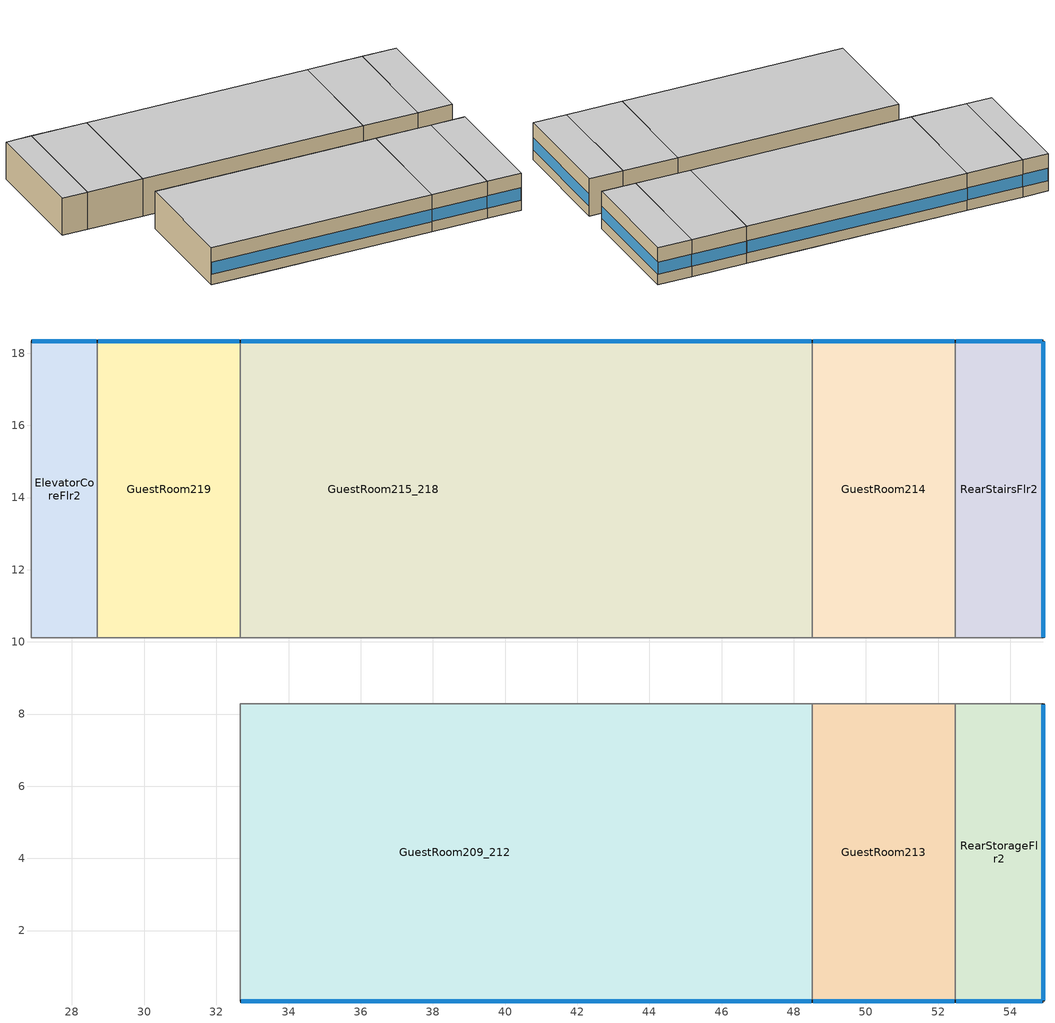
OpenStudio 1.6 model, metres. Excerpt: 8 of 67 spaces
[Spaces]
GuestRoom219
 floor to LaundryRoomFlr1: 32.66,18.34 32.66,10.11 28.7,10.11 28.7,18.34 z3.35
 wall outside: 32.66,18.34 28.7,18.34 z3.35:6.1
 wall to GuestRoom215_218: 32.66,10.11 32.66,18.34 z3.35:6.1
 wall to ElevatorCoreFlr2: 28.7,18.34 28.7,10.11 z3.35:6.1
 wall to CorridorFlr2: 28.7,10.11 32.66,10.11 z3.35:6.1
 window: 32.64,18.34 28.73,18.34 z4.11:5.01
 ceiling to GuestRoom319: 32.66,10.11 32.66,18.34 28.7,18.34 28.7,10.11 z6.1
GuestRoom209_212
 floor to MechanicalRoomFlr1: 40.59,8.28 40.59,0.05 36.62,0.05 36.62,8.28 z3.35
 floor to MeetingRoomFlr1: 36.62,8.28 36.62,0.05 32.66,0.05 32.66,8.28 z3.35
 floor to GuestRoom101: 44.55,8.28 44.55,0.05 40.59,0.05 40.59,8.28 z3.35
 floor to GuestRoom102: 48.51,8.28 48.51,0.05 44.55,0.05 44.55,8.28 z3.35
 wall outside: 32.66,0.05 48.51,0.05 z3.35:6.1
 wall to CorridorFlr2: 48.51,8.28 32.66,8.28 z3.35:6.1
 wall to GuestRoom213: 48.51,0.05 48.51,8.28 z3.35:6.1
 wall to GuestRoom206_208: 32.66,8.28 32.66,0.05 z3.35:6.1
 window: 32.69,0.05 48.49,0.05 z4.11:5.01
 ceiling to GuestRoom309_312: 48.51,0.05 48.51,8.28 32.66,8.28 32.66,0.05 z6.1
GuestRoom215_218
 floor to EmployeeLoungeFlr1: 44.55,18.34 44.55,10.11 40.59,10.11 40.59,18.34 z3.35
 floor to GuestRoom105: 48.51,18.34 48.51,10.11 44.55,10.11 44.55,18.34 z3.35
 floor to LaundryRoomFlr1: 40.59,18.34 40.59,10.11 32.66,10.11 32.66,18.34 z3.35
 wall outside: 48.51,18.34 32.66,18.34 z3.35:6.1
 wall to CorridorFlr2: 32.66,10.11 48.51,10.11 z3.35:6.1
 wall to GuestRoom214: 48.51,10.11 48.51,18.34 z3.35:6.1
 window: 48.49,18.34 32.69,18.34 z4.11:5.01
 ceiling to GuestRoom315_318: 48.51,10.11 48.51,18.34 32.66,18.34 32.66,10.11 z6.1
GuestRoom213
 floor to GuestRoom103: 52.47,8.28 52.47,0.05 48.51,0.05 48.51,8.28 z3.35
 wall outside: 48.51,0.05 52.47,0.05 z3.35:6.1
 wall to RearStorageFlr2: 52.47,0.05 52.47,8.28 z3.35:6.1
 wall to CorridorFlr2: 52.47,8.28 48.51,8.28 z3.35:6.1
 window: 48.54,0.05 52.45,0.05 z4.11:5.01
 ceiling to GuestRoom313: 52.47,0.05 52.47,8.28 48.51,8.28 48.51,0.05 z6.1
RearStairsFlr2
 floor to RearStairsFlr1: 54.91,18.34 54.91,10.11 52.47,10.11 52.47,18.34 z3.35
 wall outside: 54.91,10.11 54.91,18.34 52.47,18.34 z3.35:6.1
 wall to CorridorFlr2: 52.47,10.11 54.91,10.11 z3.35:6.1
 wall to GuestRoom214: 52.47,18.34 52.47,10.11 z3.35:6.1
 window: 54.89,18.34 52.5,18.34 z4.11:5.02; 54.91,10.13 54.91,18.31 z4.11:5.01
 ceiling to RearStairsFlr3: 54.91,10.11 54.91,18.34 52.47,18.34 52.47,10.11 z6.1
GuestRoom214
 floor to GuestRoom104: 52.47,18.34 52.47,10.11 48.51,10.11 48.51,18.34 z3.35
 wall outside: 52.47,18.34 48.51,18.34 z3.35:6.1
 wall to CorridorFlr2: 48.51,10.11 52.47,10.11 z3.35:6.1
 window: 52.45,18.34 48.54,18.34 z4.11:5.01
 ceiling to GuestRoom314: 52.47,10.11 52.47,18.34 48.51,18.34 48.51,10.11 z6.1
RearStorageFlr2
 floor to RearStorageFlr1: 54.91,8.28 54.91,0.05 52.47,0.05 52.47,8.28 z3.35
 wall outside: 52.47,0.05 54.91,0.05 54.91,8.28 z3.35:6.1
 wall to CorridorFlr2: 54.91,8.28 52.47,8.28 z3.35:6.1
 window: 54.91,0.07 54.91,8.25 z4.11:5.01; 52.5,0.05 54.89,0.05 z4.11:5.02
 ceiling to RearStorageFlr3: 54.91,0.05 54.91,8.28 52.47,8.28 52.47,0.05 z6.1
ElevatorCoreFlr2
 floor to ElevatorCoreFlr1: 28.7,18.34 28.7,10.11 26.87,10.11 26.87,18.34 z3.35
 wall outside: 28.7,18.34 26.87,18.34 z3.35:6.1
 wall to CorridorFlr2: 26.87,18.34 26.87,10.11 28.7,10.11 z3.35:6.1
 window: 28.67,18.34 26.9,18.34 z4.11:5.03
 ceiling to ElevatorCoreFlr3: 28.7,10.11 28.7,18.34 26.87,18.34 26.87,10.11 z6.1
[Sizing:Zone] Zone Cooling Design Supply Air Temperature {C}=14; Zone Heating Design Supply Air Temperature {C}=40; Zone Cooling Design Supply Air Humidity Ratio {kg-H2O/kg-air}=0.0085; Zone Heating Design Supply Air Humidity Ratio {kg-H2O/kg-air}=0.008; Cooling Design Air Flow Method=DesignDay; Heating Design Air Flow Method=DesignDay
GuestRoom201 Thermal Zone; FrontStairsFlr1 Thermal Zone; FrontLoungeFlr1 Thermal Zone; FrontOfficeFlr1 Thermal Zone; GuestRoom414 Thermal Zone; GuestRoom102 Thermal Zone; GuestRoom219 Thermal Zone; GuestRoom319 Thermal Zone; GuestRoom215_218 Thermal Zone; CorridorFlr4 Thermal Zone; GuestRoom309_312 Thermal Zone; CorridorFlr2 Thermal Zone; FrontStorageFlr1 Thermal Zone; RearStorageFlr1 Thermal Zone; FrontStairsFlr4 Thermal Zone; GuestRoom301 Thermal Zone; ExerciseCenterFlr1 Thermal Zone; MeetingRoomFlr1 Thermal Zone; GuestRoom320_323 Thermal Zone; LaundryRoomFlr1 Thermal Zone; GuestRoom213 Thermal Zone; FrontStorageFlr3 Thermal Zone; GuestRoom214 Thermal Zone; RearStorageFlr4 Thermal Zone; ElevatorCoreFlr4 Thermal Zone; FrontStorageFlr4 Thermal Zone; RearStairsFlr3 Thermal Zone; RestroomFlr1 Thermal Zone; GuestRoom220_223 Thermal Zone; GuestRoom402_405 Thermal Zone; GuestRoom415_418 Thermal Zone; GuestRoom324 Thermal Zone; CorridorFlr3 Thermal Zone; GuestRoom313 Thermal Zone; GuestRoom224 Thermal Zone; GuestRoom401 Thermal Zone; GuestRoom202_205 Thermal Zone; GuestRoom409_412 Thermal Zone; GuestRoom315_318 Thermal Zone; RearStairsFlr2 Thermal Zone; MechanicalRoomFlr1 Thermal Zone; CorridorFlr1 Thermal Zone; GuestRoom306_308 Thermal Zone; GuestRoom206_208 Thermal Zone; GuestRoom420_423 Thermal Zone; FrontStorageFlr2 Thermal Zone; GuestRoom209_212 Thermal Zone; RearStorageFlr3 Thermal Zone; EmployeeLoungeFlr1 Thermal Zone; GuestRoom314 Thermal Zone; FrontStairsFlr2 Thermal Zone; GuestRoom413 Thermal Zone; FrontStairsFlr3 Thermal Zone; GuestRoom302_305 Thermal Zone; GuestRoom101 Thermal Zone; GuestRoom103 Thermal Zone; RearStairsFlr1 Thermal Zone; RearStorageFlr2 Thermal Zone; GuestRoom419 Thermal Zone; GuestRoom406_408 Thermal Zone; ElevatorCoreFlr1 Thermal Zone; ElevatorCoreFlr2 Thermal Zone; GuestRoom424 Thermal Zone; GuestRoom105 Thermal Zone; GuestRoom104 Thermal Zone; RearStairsFlr4 Thermal Zone; ElevatorCoreFlr3 Thermal Zone
[Schedule:Ruleset]
Name | Default Day Schedule
NECB-A-Occ | Schedule Day 2
NECB-A-Ltg | Schedule Day 3
NECB-A-Equ | Schedule Day 4
NECB-A-Fan | Schedule Day 5
NECB-A-Proc | Schedule Day 6
NECB-A-Clg | Schedule Day 7
NECB-A-Htg | Schedule Day 8
NECB-A-HW | Schedule Day 9
NECB-B-Occ | Schedule Day 10
NECB-B-Ltg | Schedule Day 11
NECB-B-Equ | Schedule Day 12
NECB-B-Fan | Schedule Day 13
NECB-B-Proc | Schedule Day 14
NECB-B-Clg | Schedule Day 15
NECB-B-Htg | Schedule Day 16
NECB-B-HW | Schedule Day 17
NECB-H-Occ | Schedule Day 58
NECB-H-Ltg | Schedule Day 59
NECB-H-Equ | Schedule Day 60
NECB-H-Fan | Schedule Day 61
NECB-H-Proc | Schedule Day 62
NECB-H-Clg | Schedule Day 63
NECB-H-Htg | Schedule Day 64
NECB-H-HW | Schedule Day 65
[Schedule:Day]
Schedule Day 2; wkdNECB-A-Occ 1: 1, 0, 0, 2, 0, 0, 3, 0, 0, 4, 0, 0, 5, 0, 0, 6, 0, 0, 7, 0, 0, 8, 0, 0.1, 9, 0, 0.7, 10, 0, 0.9, 11, 0, 0.9, 12, 0, 0.9, 13, 0, 0.5, 14, 0, 0.5, 15, 0, 0.9, 16, 0, 0.9, 17, 0, 0.9, 18, 0, 0.7, 19, 0, 0.3, 20, 0, 0.1, 21, 0, 0.1, 22, 0, 0.1, 23, 0, 0.1, 24, 0, 0
satNECB-A-Occ 1; sunNECB-A-Occ 1; satNECB-A-Fan 1; sunNECB-A-Fan 1: 1, 0, 0, 2, 0, 0, 3, 0, 0, 4, 0, 0, 5, 0, 0, 6, 0, 0, 7, 0, 0, 8, 0, 0, 9, 0, 0, 10, 0, 0, 11, 0, 0, 12, 0, 0, 13, 0, 0, 14, 0, 0, 15, 0, 0, 16, 0, 0, 17, 0, 0, 18, 0, 0, 19, 0, 0, 20, 0, 0, 21, 0, 0, 22, 0, 0, 23, 0, 0, 24, 0, 0
Schedule Day 3; wkdNECB-A-Ltg 1: 1, 0, 0.05, 2, 0, 0.05, 3, 0, 0.05, 4, 0, 0.05, 5, 0, 0.05, 6, 0, 0.05, 7, 0, 0.05, 8, 0, 0.3, 9, 0, 0.8, 10, 0, 0.9, 11, 0, 0.9, 12, 0, 0.9, 13, 0, 0.9, 14, 0, 0.9, 15, 0, 0.9, 16, 0, 0.9, 17, 0, 0.9, 18, 0, 0.8, 19, 0, 0.5, 20, 0, 0.3, 21, 0, 0.3, 22, 0, 0.1, 23, 0, 0.1, 24, 0, 0.05
satNECB-A-Ltg 1; sunNECB-A-Ltg 1; satNECB-A-HW 1; sunNECB-A-HW 1: 1, 0, 0.05, 2, 0, 0.05, 3, 0, 0.05, 4, 0, 0.05, 5, 0, 0.05, 6, 0, 0.05, 7, 0, 0.05, 8, 0, 0.05, 9, 0, 0.05, 10, 0, 0.05, 11, 0, 0.05, 12, 0, 0.05, 13, 0, 0.05, 14, 0, 0.05, 15, 0, 0.05, 16, 0, 0.05, 17, 0, 0.05, 18, 0, 0.05, 19, 0, 0.05, 20, 0, 0.05, 21, 0, 0.05, 22, 0, 0.05, 23, 0, 0.05, 24, 0, 0.05
Schedule Day 4; wkdNECB-A-Equ 1; Schedule Day 6; wkdNECB-A-Proc 1: 1, 0, 0.2, 2, 0, 0.2, 3, 0, 0.2, 4, 0, 0.2, 5, 0, 0.2, 6, 0, 0.2, 7, 0, 0.2, 8, 0, 0.3, 9, 0, 0.8, 10, 0, 0.9, 11, 0, 0.9, 12, 0, 0.9, 13, 0, 0.9, 14, 0, 0.9, 15, 0, 0.9, 16, 0, 0.9, 17, 0, 0.9, 18, 0, 0.9, 19, 0, 0.5, 20, 0, 0.3, 21, 0, 0.3, 22, 0, 0.2, 23, 0, 0.2, 24, 0, 0.2
satNECB-A-Equ 1; sunNECB-A-Equ 1; satNECB-A-Proc 1; sunNECB-A-Proc 1: 1, 0, 0.2, 2, 0, 0.2, 3, 0, 0.2, 4, 0, 0.2, 5, 0, 0.2, 6, 0, 0.2, 7, 0, 0.2, 8, 0, 0.2, 9, 0, 0.2, 10, 0, 0.2, 11, 0, 0.2, 12, 0, 0.2, 13, 0, 0.2, 14, 0, 0.2, 15, 0, 0.2, 16, 0, 0.2, 17, 0, 0.2, 18, 0, 0.2, 19, 0, 0.2, 20, 0, 0.2, 21, 0, 0.2, 22, 0, 0.2, 23, 0, 0.2, 24, 0, 0.2
Schedule Day 5; wkdNECB-A-Fan 1: 1, 0, 0, 2, 0, 0, 3, 0, 0, 4, 0, 0, 5, 0, 0, 6, 0, 0, 7, 0, 1, 8, 0, 1, 9, 0, 1, 10, 0, 1, 11, 0, 1, 12, 0, 1, 13, 0, 1, 14, 0, 1, 15, 0, 1, 16, 0, 1, 17, 0, 1, 18, 0, 1, 19, 0, 1, 20, 0, 1, 21, 0, 1, 22, 0, 0, 23, 0, 0, 24, 0, 0
Schedule Day 7; wkdNECB-A-Clg 1: 1, 0, 35, 2, 0, 35, 3, 0, 35, 4, 0, 35, 5, 0, 35, 6, 0, 35, 7, 0, 24, 8, 0, 24, 9, 0, 24, 10, 0, 24, 11, 0, 24, 12, 0, 24, 13, 0, 24, 14, 0, 24, 15, 0, 24, 16, 0, 24, 17, 0, 24, 18, 0, 24, 19, 0, 24, 20, 0, 24, 21, 0, 24, 22, 0, 35, 23, 0, 35, 24, 0, 35
satNECB-A-Clg 1; sunNECB-A-Clg 1: 1, 0, 35, 2, 0, 35, 3, 0, 35, 4, 0, 35, 5, 0, 35, 6, 0, 35, 7, 0, 35, 8, 0, 35, 9, 0, 35, 10, 0, 35, 11, 0, 35, 12, 0, 35, 13, 0, 35, 14, 0, 35, 15, 0, 35, 16, 0, 35, 17, 0, 35, 18, 0, 35, 19, 0, 35, 20, 0, 35, 21, 0, 35, 22, 0, 35, 23, 0, 35, 24, 0, 35
Schedule Day 8; wkdNECB-A-Htg 1: 1, 0, 18, 2, 0, 18, 3, 0, 18, 4, 0, 18, 5, 0, 18, 6, 0, 18, 7, 0, 20, 8, 0, 22, 9, 0, 22, 10, 0, 22, 11, 0, 22, 12, 0, 22, 13, 0, 22, 14, 0, 22, 15, 0, 22, 16, 0, 22, 17, 0, 22, 18, 0, 22, 19, 0, 22, 20, 0, 22, 21, 0, 22, 22, 0, 18, 23, 0, 18, 24, 0, 18
satNECB-A-Htg 1; sunNECB-A-Htg 1: 1, 0, 18, 2, 0, 18, 3, 0, 18, 4, 0, 18, 5, 0, 18, 6, 0, 18, 7, 0, 18, 8, 0, 18, 9, 0, 18, 10, 0, 18, 11, 0, 18, 12, 0, 18, 13, 0, 18, 14, 0, 18, 15, 0, 18, 16, 0, 18, 17, 0, 18, 18, 0, 18, 19, 0, 18, 20, 0, 18, 21, 0, 18, 22, 0, 18, 23, 0, 18, 24, 0, 18
Schedule Day 9; wkdNECB-A-HW 1: 1, 0, 0.05, 2, 0, 0.05, 3, 0, 0.05, 4, 0, 0.05, 5, 0, 0.05, 6, 0, 0.05, 7, 0, 0.05, 8, 0, 0.1, 9, 0, 0.5, 10, 0, 0.5, 11, 0, 0.9, 12, 0, 0.9, 13, 0, 0.9, 14, 0, 0.9, 15, 0, 0.9, 16, 0, 0.9, 17, 0, 0.7, 18, 0, 0.5, 19, 0, 0.3, 20, 0, 0.2, 21, 0, 0.2, 22, 0, 0.2, 23, 0, 0.05, 24, 0, 0.05
Schedule Day 10; wkdNECB-B-Occ 1: 1, 0, 0.3, 2, 0, 0.1, 3, 0, 0, 4, 0, 0, 5, 0, 0, 6, 0, 0, 7, 0, 0, 8, 0, 0, 9, 0, 0, 10, 0, 0.1, 11, 0, 0.2, 12, 0, 0.5, 13, 0, 0.9, 14, 0, 0.8, 15, 0, 0.5, 16, 0, 0.2, 17, 0, 0.2, 18, 0, 0.3, 19, 0, 0.6, 20, 0, 0.9, 21, 0, 0.9, 22, 0, 0.9, 23, 0, 0.6, 24, 0, 0.4
satNECB-B-Occ 1: 1, 0, 0.5, 2, 0, 0.3, 3, 0, 0, 4, 0, 0, 5, 0, 0, 6, 0, 0, 7, 0, 0, 8, 0, 0, 9, 0, 0, 10, 0, 0.1, 11, 0, 0.2, 12, 0, 0.5, 13, 0, 0.9, 14, 0, 0.8, 15, 0, 0.5, 16, 0, 0.2, 17, 0, 0.2, 18, 0, 0.3, 19, 0, 0.6, 20, 0, 0.9, 21, 0, 0.9, 22, 0, 0.9, 23, 0, 0.6, 24, 0, 0.6
sunNECB-B-Occ 1: 1, 0, 0.1, 2, 0, 0.3, 3, 0, 0, 4, 0, 0, 5, 0, 0, 6, 0, 0, 7, 0, 0, 8, 0, 0, 9, 0, 0, 10, 0, 0, 11, 0, 0.1, 12, 0, 0.4, 13, 0, 0.5, 14, 0, 0.5, 15, 0, 0.4, 16, 0, 0.2, 17, 0, 0.2, 18, 0, 0.2, 19, 0, 0.5, 20, 0, 0.7, 21, 0, 0.7, 22, 0, 0.5, 23, 0, 0.3, 24, 0, 0.1
Schedule Day 11; wkdNECB-B-Ltg 1; satNECB-B-Ltg 1; Schedule Day 12; wkdNECB-B-Equ 1; satNECB-B-Equ 1; Schedule Day 14; wkdNECB-B-Proc 1; satNECB-B-Proc 1: 1, 0, 0.9, 2, 0, 0.5, 3, 0, 0.1, 4, 0, 0.1, 5, 0, 0.1, 6, 0, 0.1, 7, 0, 0.1, 8, 0, 0.1, 9, 0, 0.1, 10, 0, 0.5, 11, 0, 0.7, 12, 0, 0.9, 13, 0, 0.9, 14, 0, 0.9, 15, 0, 0.9, 16, 0, 0.9, 17, 0, 0.9, 18, 0, 0.9, 19, 0, 0.9, 20, 0, 0.9, 21, 0, 0.9, 22, 0, 0.9, 23, 0, 0.9, 24, 0, 0.9
sunNECB-B-Ltg 1; sunNECB-B-Equ 1; sunNECB-B-Proc 1: 1, 0, 0.5, 2, 0, 0.5, 3, 0, 0.1, 4, 0, 0.1, 5, 0, 0.1, 6, 0, 0.1, 7, 0, 0.1, 8, 0, 0.1, 9, 0, 0.1, 10, 0, 0.1, 11, 0, 0.5, 12, 0, 0.9, 13, 0, 0.9, 14, 0, 0.9, 15, 0, 0.9, 16, 0, 0.9, 17, 0, 0.9, 18, 0, 0.9, 19, 0, 0.9, 20, 0, 0.9, 21, 0, 0.9, 22, 0, 0.9, 23, 0, 0.9, 24, 0, 0.5
Schedule Day 13; wkdNECB-B-Fan 1; satNECB-B-Fan 1: 1, 0, 1, 2, 0, 1, 3, 0, 0, 4, 0, 0, 5, 0, 0, 6, 0, 0, 7, 0, 0, 8, 0, 0, 9, 0, 1, 10, 0, 1, 11, 0, 1, 12, 0, 1, 13, 0, 1, 14, 0, 1, 15, 0, 1, 16, 0, 1, 17, 0, 1, 18, 0, 1, 19, 0, 1, 20, 0, 1, 21, 0, 1, 22, 0, 1, 23, 0, 1, 24, 0, 1
sunNECB-B-Fan 1: 1, 0, 0, 2, 0, 1, 3, 0, 0, 4, 0, 0, 5, 0, 0, 6, 0, 0, 7, 0, 0, 8, 0, 0, 9, 0, 0, 10, 0, 1, 11, 0, 1, 12, 0, 1, 13, 0, 1, 14, 0, 1, 15, 0, 1, 16, 0, 1, 17, 0, 1, 18, 0, 1, 19, 0, 1, 20, 0, 1, 21, 0, 1, 22, 0, 1, 23, 0, 1, 24, 0, 0
Schedule Day 15; wkdNECB-B-Clg 1; satNECB-B-Clg 1: 1, 0, 24, 2, 0, 35, 3, 0, 35, 4, 0, 35, 5, 0, 35, 6, 0, 35, 7, 0, 35, 8, 0, 35, 9, 0, 24, 10, 0, 24, 11, 0, 24, 12, 0, 24, 13, 0, 24, 14, 0, 24, 15, 0, 24, 16, 0, 24, 17, 0, 24, 18, 0, 24, 19, 0, 24, 20, 0, 24, 21, 0, 24, 22, 0, 24, 23, 0, 24, 24, 0, 24
sunNECB-B-Clg 1: 1, 0, 35, 2, 0, 35, 3, 0, 35, 4, 0, 35, 5, 0, 35, 6, 0, 35, 7, 0, 35, 8, 0, 35, 9, 0, 35, 10, 0, 24, 11, 0, 24, 12, 0, 24, 13, 0, 24, 14, 0, 24, 15, 0, 24, 16, 0, 24, 17, 0, 24, 18, 0, 24, 19, 0, 24, 20, 0, 24, 21, 0, 24, 22, 0, 24, 23, 0, 24, 24, 0, 35
Schedule Day 16; wkdNECB-B-Htg 1; satNECB-B-Htg 1: 1, 0, 22, 2, 0, 22, 3, 0, 18, 4, 0, 18, 5, 0, 18, 6, 0, 18, 7, 0, 18, 8, 0, 18, 9, 0, 20, 10, 0, 22, 11, 0, 22, 12, 0, 22, 13, 0, 22, 14, 0, 22, 15, 0, 22, 16, 0, 22, 17, 0, 22, 18, 0, 22, 19, 0, 22, 20, 0, 22, 21, 0, 22, 22, 0, 22, 23, 0, 22, 24, 0, 22
sunNECB-B-Htg 1: 1, 0, 18, 2, 0, 22, 3, 0, 18, 4, 0, 18, 5, 0, 18, 6, 0, 18, 7, 0, 18, 8, 0, 18, 9, 0, 18, 10, 0, 20, 11, 0, 22, 12, 0, 22, 13, 0, 22, 14, 0, 22, 15, 0, 22, 16, 0, 22, 17, 0, 22, 18, 0, 22, 19, 0, 22, 20, 0, 22, 21, 0, 22, 22, 0, 22, 23, 0, 22, 24, 0, 18
Schedule Day 17; wkdNECB-B-HW 1: 1, 0, 0.6, 2, 0, 0.5, 3, 0, 0.05, 4, 0, 0.05, 5, 0, 0.05, 6, 0, 0.05, 7, 0, 0.05, 8, 0, 0.05, 9, 0, 0.05, 10, 0, 0.7, 11, 0, 0.7, 12, 0, 0.4, 13, 0, 0.5, 14, 0, 0.6, 15, 0, 0.6, 16, 0, 0.4, 17, 0, 0.3, 18, 0, 0.3, 19, 0, 0.4, 20, 0, 0.5, 21, 0, 0.8, 22, 0, 0.8, 23, 0, 0.9, 24, 0, 0.9
satNECB-B-HW 1: 1, 0, 0.7, 2, 0, 0.6, 3, 0, 0.05, 4, 0, 0.05, 5, 0, 0.05, 6, 0, 0.05, 7, 0, 0.05, 8, 0, 0.05, 9, 0, 0.05, 10, 0, 0.7, 11, 0, 0.7, 12, 0, 0.4, 13, 0, 0.5, 14, 0, 0.6, 15, 0, 0.6, 16, 0, 0.4, 17, 0, 0.3, 18, 0, 0.3, 19, 0, 0.4, 20, 0, 0.5, 21, 0, 0.8, 22, 0, 0.8, 23, 0, 0.9, 24, 0, 0.9
sunNECB-B-HW 1: 1, 0, 0.5, 2, 0, 0.6, 3, 0, 0.05, 4, 0, 0.05, 5, 0, 0.05, 6, 0, 0.05, 7, 0, 0.05, 8, 0, 0.05, 9, 0, 0.05, 10, 0, 0.7, 11, 0, 0.7, 12, 0, 0.4, 13, 0, 0.5, 14, 0, 0.6, 15, 0, 0.6, 16, 0, 0.4, 17, 0, 0.3, 18, 0, 0.3, 19, 0, 0.4, 20, 0, 0.5, 21, 0, 0.8, 22, 0, 0.8, 23, 0, 0.5, 24, 0, 0.5
Schedule Day 58; wkdNECB-H-Occ 1; satNECB-H-Occ 1; sunNECB-H-Occ 1; Schedule Day 59; wkdNECB-H-Ltg 1; satNECB-H-Ltg 1; sunNECB-H-Ltg 1; Schedule Day 60; wkdNECB-H-Equ 1; satNECB-H-Equ 1; sunNECB-H-Equ 1; Schedule Day 62; wkdNECB-H-Proc 1; satNECB-H-Proc 1; sunNECB-H-Proc 1; Schedule Day 65; wkdNECB-H-HW 1; satNECB-H-HW 1; sunNECB-H-HW 1: 1, 0, 0.9, 2, 0, 0.9, 3, 0, 0.9, 4, 0, 0.9, 5, 0, 0.9, 6, 0, 0.9, 7, 0, 0.9, 8, 0, 0.9, 9, 0, 0.9, 10, 0, 0.9, 11, 0, 0.9, 12, 0, 0.9, 13, 0, 0.9, 14, 0, 0.9, 15, 0, 0.9, 16, 0, 0.9, 17, 0, 0.9, 18, 0, 0.9, 19, 0, 0.9, 20, 0, 0.9, 21, 0, 0.9, 22, 0, 0.9, 23, 0, 0.9, 24, 0, 0.9
Schedule Day 61; wkdNECB-H-Fan 1; satNECB-H-Fan 1; sunNECB-H-Fan 1: 1, 0, 1, 2, 0, 1, 3, 0, 1, 4, 0, 1, 5, 0, 1, 6, 0, 1, 7, 0, 1, 8, 0, 1, 9, 0, 1, 10, 0, 1, 11, 0, 1, 12, 0, 1, 13, 0, 1, 14, 0, 1, 15, 0, 1, 16, 0, 1, 17, 0, 1, 18, 0, 1, 19, 0, 1, 20, 0, 1, 21, 0, 1, 22, 0, 1, 23, 0, 1, 24, 0, 1
Schedule Day 63; wkdNECB-H-Clg 1; satNECB-H-Clg 1; sunNECB-H-Clg 1: 1, 0, 24, 2, 0, 24, 3, 0, 24, 4, 0, 24, 5, 0, 24, 6, 0, 24, 7, 0, 24, 8, 0, 24, 9, 0, 24, 10, 0, 24, 11, 0, 24, 12, 0, 24, 13, 0, 24, 14, 0, 24, 15, 0, 24, 16, 0, 24, 17, 0, 24, 18, 0, 24, 19, 0, 24, 20, 0, 24, 21, 0, 24, 22, 0, 24, 23, 0, 24, 24, 0, 24
Schedule Day 64; wkdNECB-H-Htg 1; satNECB-H-Htg 1; sunNECB-H-Htg 1: 1, 0, 22, 2, 0, 18, 3, 0, 18, 4, 0, 18, 5, 0, 18, 6, 0, 18, 7, 0, 18, 8, 0, 20, 9, 0, 22, 10, 0, 22, 11, 0, 22, 12, 0, 22, 13, 0, 22, 14, 0, 22, 15, 0, 22, 16, 0, 22, 17, 0, 22, 18, 0, 22, 19, 0, 22, 20, 0, 22, 21, 0, 22, 22, 0, 22, 23, 0, 22, 24, 0, 22
[Schedule:Rule] Date Specification Type=DateRange; Start Month=1; Start Day=1; End Month=12; End Day=31
Name | Schedule Ruleset | Rule Order | Day Schedule | Apply Sunday | Apply Monday | Apply Tuesday | Apply Wednesday | Apply Thursday | Apply Friday | Apply Saturday
wkdNECB-A-Occ rule | NECB-A-Occ | 2 | wkdNECB-A-Occ 1 | No | Yes | Yes | Yes | Yes | Yes | No
satNECB-A-Occrule | NECB-A-Occ | 1 | satNECB-A-Occ 1 | No | No | No | No | No | No | Yes
sunNECB-A-Occrule | NECB-A-Occ | 0 | sunNECB-A-Occ 1 | Yes | No | No | No | No | No | No
wkdNECB-A-Ltg rule | NECB-A-Ltg | 2 | wkdNECB-A-Ltg 1 | No | Yes | Yes | Yes | Yes | Yes | No
satNECB-A-Ltgrule | NECB-A-Ltg | 1 | satNECB-A-Ltg 1 | No | No | No | No | No | No | Yes
sunNECB-A-Ltgrule | NECB-A-Ltg | 0 | sunNECB-A-Ltg 1 | Yes | No | No | No | No | No | No
wkdNECB-A-Equ rule | NECB-A-Equ | 2 | wkdNECB-A-Equ 1 | No | Yes | Yes | Yes | Yes | Yes | No
satNECB-A-Equrule | NECB-A-Equ | 1 | satNECB-A-Equ 1 | No | No | No | No | No | No | Yes
sunNECB-A-Equrule | NECB-A-Equ | 0 | sunNECB-A-Equ 1 | Yes | No | No | No | No | No | No
wkdNECB-A-Fan rule | NECB-A-Fan | 2 | wkdNECB-A-Fan 1 | No | Yes | Yes | Yes | Yes | Yes | No
satNECB-A-Fanrule | NECB-A-Fan | 1 | satNECB-A-Fan 1 | No | No | No | No | No | No | Yes
sunNECB-A-Fanrule | NECB-A-Fan | 0 | sunNECB-A-Fan 1 | Yes | No | No | No | No | No | No
wkdNECB-A-Proc rule | NECB-A-Proc | 2 | wkdNECB-A-Proc 1 | No | Yes | Yes | Yes | Yes | Yes | No
satNECB-A-Procrule | NECB-A-Proc | 1 | satNECB-A-Proc 1 | No | No | No | No | No | No | Yes
sunNECB-A-Procrule | NECB-A-Proc | 0 | sunNECB-A-Proc 1 | Yes | No | No | No | No | No | No
wkdNECB-A-Clg rule | NECB-A-Clg | 2 | wkdNECB-A-Clg 1 | No | Yes | Yes | Yes | Yes | Yes | No
satNECB-A-Clgrule | NECB-A-Clg | 1 | satNECB-A-Clg 1 | No | No | No | No | No | No | Yes
sunNECB-A-Clgrule | NECB-A-Clg | 0 | sunNECB-A-Clg 1 | Yes | No | No | No | No | No | No
wkdNECB-A-Htg rule | NECB-A-Htg | 2 | wkdNECB-A-Htg 1 | No | Yes | Yes | Yes | Yes | Yes | No
satNECB-A-Htgrule | NECB-A-Htg | 1 | satNECB-A-Htg 1 | No | No | No | No | No | No | Yes
sunNECB-A-Htgrule | NECB-A-Htg | 0 | sunNECB-A-Htg 1 | Yes | No | No | No | No | No | No
wkdNECB-A-HW rule | NECB-A-HW | 2 | wkdNECB-A-HW 1 | No | Yes | Yes | Yes | Yes | Yes | No
satNECB-A-HWrule | NECB-A-HW | 1 | satNECB-A-HW 1 | No | No | No | No | No | No | Yes
sunNECB-A-HWrule | NECB-A-HW | 0 | sunNECB-A-HW 1 | Yes | No | No | No | No | No | No
wkdNECB-B-Occ rule | NECB-B-Occ | 2 | wkdNECB-B-Occ 1 | No | Yes | Yes | Yes | Yes | Yes | No
satNECB-B-Occrule | NECB-B-Occ | 1 | satNECB-B-Occ 1 | No | No | No | No | No | No | Yes
sunNECB-B-Occrule | NECB-B-Occ | 0 | sunNECB-B-Occ 1 | Yes | No | No | No | No | No | No
wkdNECB-B-Ltg rule | NECB-B-Ltg | 2 | wkdNECB-B-Ltg 1 | No | Yes | Yes | Yes | Yes | Yes | No
satNECB-B-Ltgrule | NECB-B-Ltg | 1 | satNECB-B-Ltg 1 | No | No | No | No | No | No | Yes
sunNECB-B-Ltgrule | NECB-B-Ltg | 0 | sunNECB-B-Ltg 1 | Yes | No | No | No | No | No | No
wkdNECB-B-Equ rule | NECB-B-Equ | 2 | wkdNECB-B-Equ 1 | No | Yes | Yes | Yes | Yes | Yes | No
satNECB-B-Equrule | NECB-B-Equ | 1 | satNECB-B-Equ 1 | No | No | No | No | No | No | Yes
sunNECB-B-Equrule | NECB-B-Equ | 0 | sunNECB-B-Equ 1 | Yes | No | No | No | No | No | No
wkdNECB-B-Fan rule | NECB-B-Fan | 2 | wkdNECB-B-Fan 1 | No | Yes | Yes | Yes | Yes | Yes | No
satNECB-B-Fanrule | NECB-B-Fan | 1 | satNECB-B-Fan 1 | No | No | No | No | No | No | Yes
sunNECB-B-Fanrule | NECB-B-Fan | 0 | sunNECB-B-Fan 1 | Yes | No | No | No | No | No | No
wkdNECB-B-Proc rule | NECB-B-Proc | 2 | wkdNECB-B-Proc 1 | No | Yes | Yes | Yes | Yes | Yes | No
satNECB-B-Procrule | NECB-B-Proc | 1 | satNECB-B-Proc 1 | No | No | No | No | No | No | Yes
sunNECB-B-Procrule | NECB-B-Proc | 0 | sunNECB-B-Proc 1 | Yes | No | No | No | No | No | No
wkdNECB-B-Clg rule | NECB-B-Clg | 2 | wkdNECB-B-Clg 1 | No | Yes | Yes | Yes | Yes | Yes | No
satNECB-B-Clgrule | NECB-B-Clg | 1 | satNECB-B-Clg 1 | No | No | No | No | No | No | Yes
sunNECB-B-Clgrule | NECB-B-Clg | 0 | sunNECB-B-Clg 1 | Yes | No | No | No | No | No | No
wkdNECB-B-Htg rule | NECB-B-Htg | 2 | wkdNECB-B-Htg 1 | No | Yes | Yes | Yes | Yes | Yes | No
satNECB-B-Htgrule | NECB-B-Htg | 1 | satNECB-B-Htg 1 | No | No | No | No | No | No | Yes
sunNECB-B-Htgrule | NECB-B-Htg | 0 | sunNECB-B-Htg 1 | Yes | No | No | No | No | No | No
wkdNECB-B-HW rule | NECB-B-HW | 2 | wkdNECB-B-HW 1 | No | Yes | Yes | Yes | Yes | Yes | No
satNECB-B-HWrule | NECB-B-HW | 1 | satNECB-B-HW 1 | No | No | No | No | No | No | Yes
sunNECB-B-HWrule | NECB-B-HW | 0 | sunNECB-B-HW 1 | Yes | No | No | No | No | No | No
wkdNECB-H-Occ rule | NECB-H-Occ | 2 | wkdNECB-H-Occ 1 | No | Yes | Yes | Yes | Yes | Yes | No
satNECB-H-Occrule | NECB-H-Occ | 1 | satNECB-H-Occ 1 | No | No | No | No | No | No | Yes
sunNECB-H-Occrule | NECB-H-Occ | 0 | sunNECB-H-Occ 1 | Yes | No | No | No | No | No | No
wkdNECB-H-Ltg rule | NECB-H-Ltg | 2 | wkdNECB-H-Ltg 1 | No | Yes | Yes | Yes | Yes | Yes | No
satNECB-H-Ltgrule | NECB-H-Ltg | 1 | satNECB-H-Ltg 1 | No | No | No | No | No | No | Yes
sunNECB-H-Ltgrule | NECB-H-Ltg | 0 | sunNECB-H-Ltg 1 | Yes | No | No | No | No | No | No
wkdNECB-H-Equ rule | NECB-H-Equ | 2 | wkdNECB-H-Equ 1 | No | Yes | Yes | Yes | Yes | Yes | No
satNECB-H-Equrule | NECB-H-Equ | 1 | satNECB-H-Equ 1 | No | No | No | No | No | No | Yes
sunNECB-H-Equrule | NECB-H-Equ | 0 | sunNECB-H-Equ 1 | Yes | No | No | No | No | No | No
wkdNECB-H-Fan rule | NECB-H-Fan | 2 | wkdNECB-H-Fan 1 | No | Yes | Yes | Yes | Yes | Yes | No
satNECB-H-Fanrule | NECB-H-Fan | 1 | satNECB-H-Fan 1 | No | No | No | No | No | No | Yes
sunNECB-H-Fanrule | NECB-H-Fan | 0 | sunNECB-H-Fan 1 | Yes | No | No | No | No | No | No
wkdNECB-H-Proc rule | NECB-H-Proc | 2 | wkdNECB-H-Proc 1 | No | Yes | Yes | Yes | Yes | Yes | No
satNECB-H-Procrule | NECB-H-Proc | 1 | satNECB-H-Proc 1 | No | No | No | No | No | No | Yes
sunNECB-H-Procrule | NECB-H-Proc | 0 | sunNECB-H-Proc 1 | Yes | No | No | No | No | No | No
wkdNECB-H-Clg rule | NECB-H-Clg | 2 | wkdNECB-H-Clg 1 | No | Yes | Yes | Yes | Yes | Yes | No
satNECB-H-Clgrule | NECB-H-Clg | 1 | satNECB-H-Clg 1 | No | No | No | No | No | No | Yes
sunNECB-H-Clgrule | NECB-H-Clg | 0 | sunNECB-H-Clg 1 | Yes | No | No | No | No | No | No
wkdNECB-H-Htg rule | NECB-H-Htg | 2 | wkdNECB-H-Htg 1 | No | Yes | Yes | Yes | Yes | Yes | No
satNECB-H-Htgrule | NECB-H-Htg | 1 | satNECB-H-Htg 1 | No | No | No | No | No | No | Yes
sunNECB-H-Htgrule | NECB-H-Htg | 0 | sunNECB-H-Htg 1 | Yes | No | No | No | No | No | No
wkdNECB-H-HW rule | NECB-H-HW | 2 | wkdNECB-H-HW 1 | No | Yes | Yes | Yes | Yes | Yes | No
satNECB-H-HWrule | NECB-H-HW | 1 | satNECB-H-HW 1 | No | No | No | No | No | No | Yes
sunNECB-H-HWrule | NECB-H-HW | 0 | sunNECB-H-HW 1 | Yes | No | No | No | No | No | No
